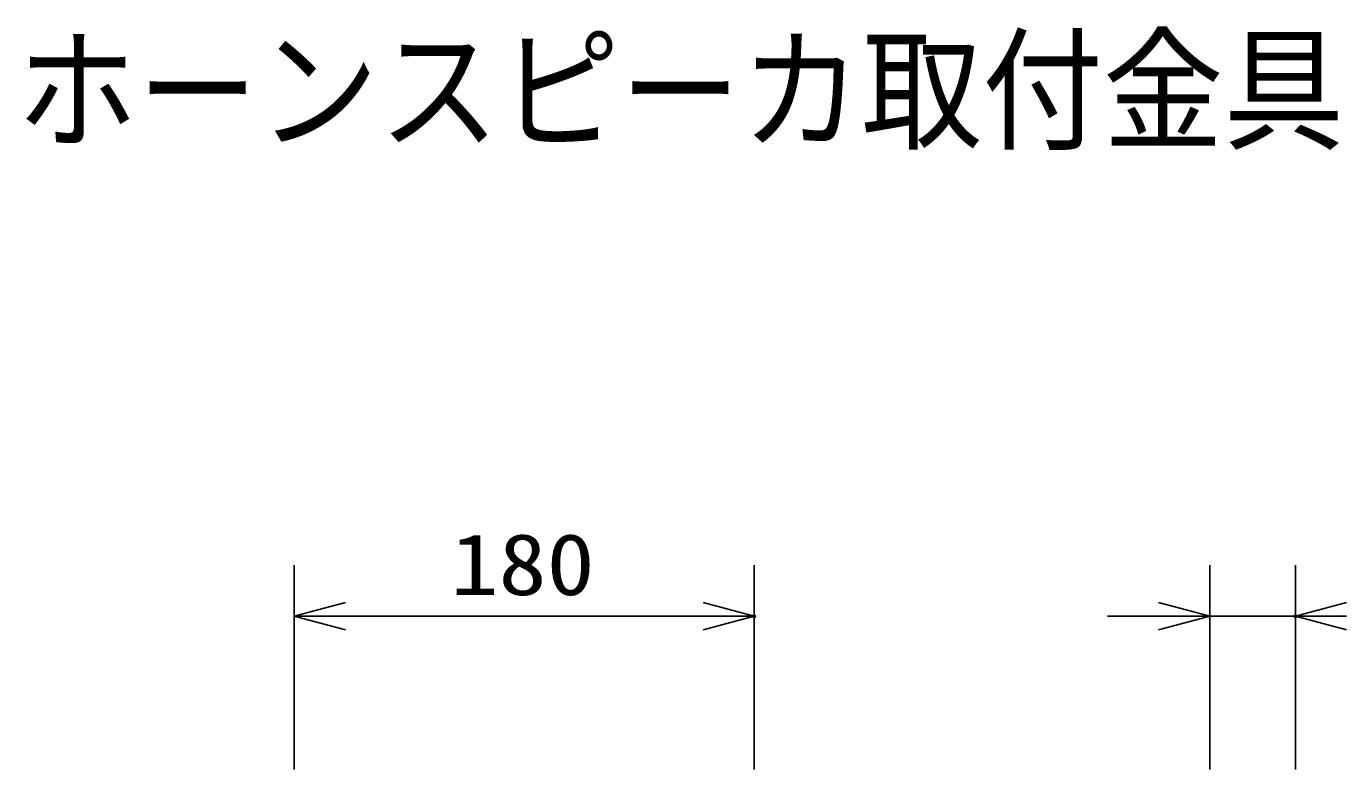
# Model space of a CAD drawing. Units: millimetres, scale not verified. Extents: x -62 to 63, y -57 to 57.
# Drawn here: x -35.1 to 16.4, y 28.2 to 57.3 of the extents above; entities that cross this region are included whole.
import ezdxf
from ezdxf.enums import TextEntityAlignment as Align

# ---------------------------------------------------------------- set-up
doc = ezdxf.new("R2010")
doc.units = ezdxf.units.MM
doc.header["$LTSCALE"] = 0.190318
doc.header["$PDMODE"] = 32
doc.header["$PDSIZE"] = 0.0952
for name, color, linetype in [('0-0_MOJI1', 2, 'Continuous'), ('0-3_WAKU', 3, 'Continuous'), ('0-4_DEFPOINTS', 7, 'Continuous')]:
    doc.layers.add(name, color=color, linetype=linetype)
doc.styles.add('ＭＳ ゴシック', font='')
doc.styles.get('ＭＳ ゴシック').set_extended_font_data('MS Gothic')

# ---------------------------------------------------------------- blocks, each defined once
blk = doc.blocks.new('_OPEN30')
at = {"layer": '0-4_DEFPOINTS'}
blk.add_line((0, 0), (-1, 0), dxfattribs=at)
blk.add_lwpolyline([(-1, 0.26795), (0, 0), (-1, -0.26795)], dxfattribs=at)

msp = doc.modelspace()

# ---------------------------------------------------------------- linework, layer by layer
at = {"layer": '0-3_WAKU'}
for p, q in [((-24.628, 28.2442), (-24.628, 36.2442)), ((-6.628, 28.2442), (-6.628, 36.2442)), ((11.2019, 28.2442), (11.2019, 36.2442)), ((14.5554, 28.2442), (14.5554, 36.2442)), ((-22.628, 34.2442), (-8.628, 34.2442)), ((9.2019, 34.2442), (7.2019, 34.2442)), ((11.2019, 34.2442), (14.5554, 34.2442))]:
    msp.add_line(p, q, dxfattribs=at)
at = {"layer": '0-4_DEFPOINTS'}
for p in [(-6.628, 34.2442), (14.5554, 34.2442)]:
    msp.add_point(p, dxfattribs=at)

# ---------------------------------------------------------------- block references
at = {"layer": '0-3_WAKU', "xscale": 2, "yscale": 2, "rotation": 180}
for p in [(-24.628, 34.2442), (14.5554, 34.2442)]:
    msp.add_blockref('_OPEN30', p, dxfattribs=at)
at = {"layer": '0-3_WAKU', "xscale": 2, "yscale": 2}
for p in [(-6.628, 34.2442), (11.2019, 34.2442)]:
    msp.add_blockref('_OPEN30', p, dxfattribs=at)

# ---------------------------------------------------------------- texts
at = {"layer": '0-0_MOJI1', "style": 'ＭＳ ゴシック', "width": 0.9}
msp.add_text('ホーンスピーカ取付金具', height=3.848, dxfattribs=at).set_placement((-35.4973, 51.7555), align=Align.BOTTOM_LEFT)
at = {"layer": '0-3_WAKU', "style": 'ＭＳ ゴシック', "width": 1.15}
msp.add_text('180', height=2.405, dxfattribs=at).set_placement((-18.5152, 34.3537), align=Align.BOTTOM_LEFT)

doc.saveas('drawing.dxf')
